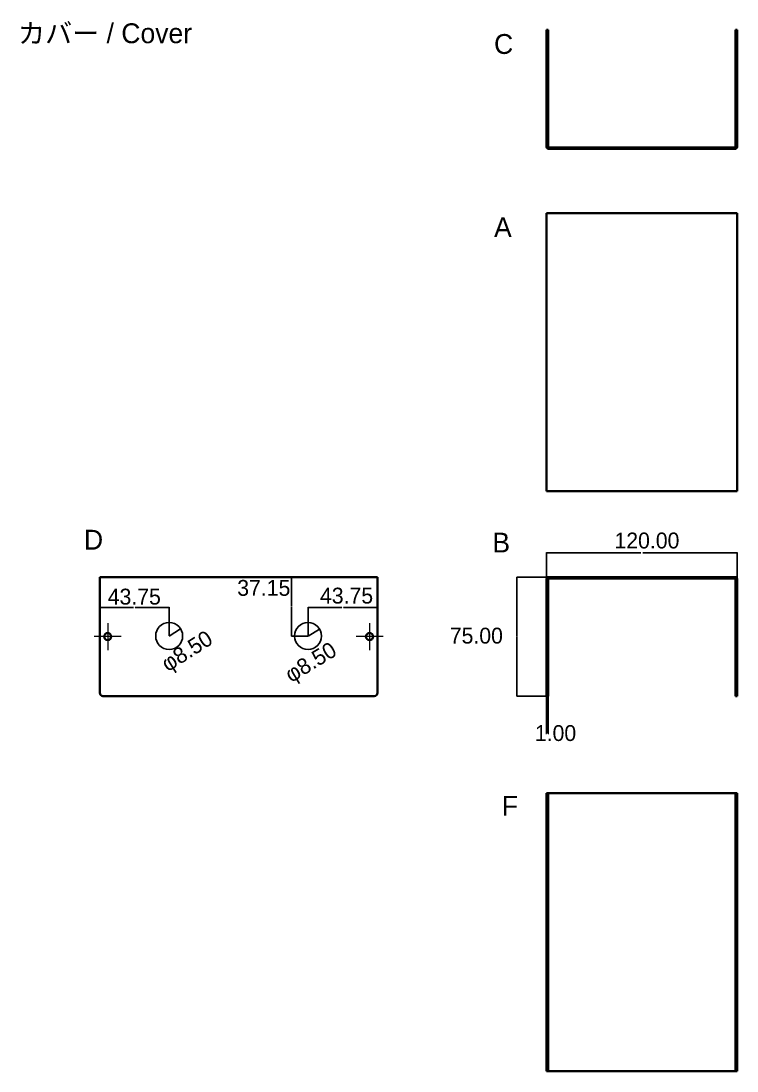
# Model space of a CAD drawing. Header units: millimetres. Extents: x 55 to 2877, y 42 to 710.
# Drawn here: x 1046 to 1497, y 46 to 707 of the extents above; entities that cross this region are included whole.
import ezdxf

# ---------------------------------------------------------------- set-up
doc = ezdxf.new("R2010")
doc.units = ezdxf.units.MM
doc.header["$LTSCALE"] = 2.5
doc.layers.get('0').update_dxf_attribs({"linetype": 'CONTINUOUS'})
for name, color, linetype, lineweight in [('Center Mark (ISO)', 131, 'CONTINUOUS', 18), ('Dimension (ISO) @ 1', 7, 'CONTINUOUS', 18), ('Symbol (ISO)', 7, 'CONTINUOUS', 18), ('Symbol (ISO) @ 1', 7, 'CONTINUOUS', 18), ('Visible (ISO)', 7, 'CONTINUOUS', 35), ('Visible Narrow (ISO)', 7, 'CONTINUOUS', 25)]:
    doc.layers.add(name, color=color, linetype=linetype, lineweight=lineweight)
doc.styles.add('kst32b', font='kst32b')
doc.styles.add('unicode', font='unicode')
doc.dimstyles.get("Standard").update_dxf_attribs({"dimtxt": 0.18, "dimasz": 0.2, "dimexe": 0.18, "dimexo": 0.0625, "dimgap": 0.09, "dimtad": 0, "dimtih": 1, "dimtoh": 1, "dimdec": 4, "dimzin": 0, "dimdsep": 46, "dimtxsty": 'kst32b', "dimcen": 0.09, "dimclrd": 3, "dimadec": 0, "dimazin": 0, "dimtfac": 1, "dimtdec": 4, "dimtofl": 0, "dimtmove": 0, "dimatfit": 3, "dimfxl": 1, "dimtolj": 1, "dimtzin": 0, "dimarcsym": 0})

# ---------------------------------------------------------------- blocks, each defined once
blk = doc.blocks.new('*D7')
at = {"layer": 'Dimension (ISO) @ 1', "color": 0, "linetype": 'ByBlock', "lineweight": -2}
for p, q in [((1377.2, 355.77), (1377.2, 372.49)), ((1497.2, 355.77), (1497.2, 372.49))]:
    blk.add_line(p, q, dxfattribs=at)
at = {"layer": 'Dimension (ISO) @ 1', "color": 3, "linetype": 'ByBlock', "lineweight": -2}
for points in [[(1377.2, 372.31), (1377.4, 372.35), (1377.4, 372.28)], [(1497.2, 372.31), (1497, 372.28), (1497, 372.35)]]:
    blk.add_solid(points, dxfattribs=at)
at = {"layer": 'Visible Narrow (ISO)'}
for p, q in [((1377.2, 372.31), (1436.63, 372.31)), ((1437.78, 372.31), (1497.2, 372.31))]:
    blk.add_line(p, q, dxfattribs=at)
at = {"layer": 'Dimension (ISO) @ 1', "color": 0, "linetype": 'CONTINUOUS', "lineweight": -2, "insert": (1437.2, 372.31), "char_height": 0.18, "width": 0.9698, "attachment_point": 5, "style": 'kst32b'}
blk.add_mtext('120.0000', dxfattribs=at)
blk = doc.blocks.new('*D8')
at = {"layer": 'Dimension (ISO) @ 1', "color": 0, "linetype": 'ByBlock', "lineweight": -2}
for p, q in [((1378.44, 357.01), (1358.36, 357.01)), ((1377.14, 282.01), (1358.36, 282.01))]:
    blk.add_line(p, q, dxfattribs=at)
at = {"layer": 'Dimension (ISO) @ 1', "color": 3, "linetype": 'ByBlock', "lineweight": -2}
for points in [[(1358.54, 357.01), (1358.57, 356.81), (1358.51, 356.81)], [(1358.54, 282.01), (1358.51, 282.21), (1358.57, 282.21)]]:
    blk.add_solid(points, dxfattribs=at)
at = {"layer": 'Visible Narrow (ISO)'}
for p, q in [((1358.54, 357.01), (1358.54, 319.69)), ((1358.54, 319.33), (1358.54, 282.01))]:
    blk.add_line(p, q, dxfattribs=at)
at = {"layer": 'Dimension (ISO) @ 1', "color": 0, "linetype": 'CONTINUOUS', "lineweight": -2, "insert": (1358.54, 319.51), "char_height": 0.18, "width": 0.8786, "attachment_point": 5, "style": 'kst32b'}
blk.add_mtext('75.0000', dxfattribs=at)
blk = doc.blocks.new('*D9')
at = {"layer": 'Dimension (ISO) @ 1', "color": 0, "linetype": 'ByBlock', "lineweight": -2}
for p, q in [((1377.2, 281.95), (1377.2, 258.38)), ((1378.2, 281.95), (1378.2, 258.38))]:
    blk.add_line(p, q, dxfattribs=at)
at = {"layer": 'Dimension (ISO) @ 1', "color": 3, "linetype": 'ByBlock', "lineweight": -2}
for points in [[(1377.2, 258.56), (1377, 258.52), (1377, 258.59)], [(1378.2, 258.56), (1378.4, 258.59), (1378.4, 258.52)]]:
    blk.add_solid(points, dxfattribs=at)
at = {"layer": 'Visible Narrow (ISO)'}
for p, q in [((1376.8, 258.56), (1377.2, 258.56)), ((1378.6, 258.56), (1378.2, 258.56))]:
    blk.add_line(p, q, dxfattribs=at)
at = {"layer": 'Dimension (ISO) @ 1', "color": 0, "linetype": 'CONTINUOUS', "lineweight": -2, "insert": (1377.7, 258.56), "char_height": 0.18, "width": 0.681, "attachment_point": 5, "style": 'kst32b'}
blk.add_mtext('1.0000', dxfattribs=at)
blk = doc.blocks.new('*D31')
at = {"color": 0, "linetype": 'ByBlock', "lineweight": -2}
blk.add_line((1270.62, 319.92), (1270.62, 337.96), dxfattribs=at)
at = {"color": 3, "linetype": 'ByBlock', "lineweight": -2}
for points in [[(1226.87, 337.78), (1227.07, 337.82), (1227.07, 337.75)], [(1270.62, 337.78), (1270.42, 337.75), (1270.42, 337.82)]]:
    blk.add_solid(points, dxfattribs=at)
at = {"color": 0, "linetype": 'CONTINUOUS', "lineweight": -2, "insert": (1248.75, 337.78), "char_height": 0.18, "width": 0.8914, "attachment_point": 5, "style": 'kst32b'}
blk.add_mtext('43.7543', dxfattribs=at)
blk = doc.blocks.new('*D32')
at = {"color": 0, "linetype": 'ByBlock', "lineweight": -2}
blk.add_line((1226.81, 357.01), (1216.38, 357.01), dxfattribs=at)
at = {"color": 3, "linetype": 'ByBlock', "lineweight": -2}
for points in [[(1216.56, 357.01), (1216.59, 356.81), (1216.52, 356.81)], [(1216.55, 319.86), (1216.52, 320.06), (1216.58, 320.06)]]:
    blk.add_solid(points, dxfattribs=at)
at = {"color": 0, "linetype": 'CONTINUOUS', "lineweight": -2, "insert": (1216.55, 338.43), "char_height": 0.18, "width": 0.8538, "attachment_point": 5, "style": 'kst32b'}
blk.add_mtext('37.1495', dxfattribs=at)
blk = doc.blocks.new('*D34')
at = {"color": 3, "linetype": 'ByBlock', "lineweight": -2}
blk.add_line((1226.87, 319.86), (1234.14, 324.26), dxfattribs=at)
blk.add_solid([(1234.14, 324.26), (1233.99, 324.13), (1233.95, 324.18)], dxfattribs=at)
at = {"color": 0, "linetype": 'CONTINUOUS', "lineweight": -2, "insert": (1230.41, 322.21), "char_height": 0.18, "width": 0.7374, "attachment_point": 5, "rotation": 31.18524, "style": 'kst32b'}
blk.add_mtext('8.5000', dxfattribs=at)
blk = doc.blocks.new('*D35')
at = {"color": 3, "linetype": 'ByBlock', "lineweight": -2}
blk.add_line((1139.37, 319.86), (1146.55, 324.41), dxfattribs=at)
blk.add_solid([(1146.55, 324.41), (1146.4, 324.27), (1146.36, 324.33)], dxfattribs=at)
at = {"color": 0, "linetype": 'CONTINUOUS', "lineweight": -2, "insert": (1142.86, 322.29), "char_height": 0.18, "width": 0.7374, "attachment_point": 5, "rotation": 32.37731, "style": 'kst32b'}
blk.add_mtext('8.5000', dxfattribs=at)
blk = doc.blocks.new('*D36')
at = {"color": 0, "linetype": 'ByBlock', "lineweight": -2}
for p, q in [((1095.62, 319.92), (1095.62, 337.96)), ((1139.37, 319.92), (1139.37, 337.96))]:
    blk.add_line(p, q, dxfattribs=at)
at = {"color": 3, "linetype": 'ByBlock', "lineweight": -2}
for points in [[(1095.62, 337.78), (1095.82, 337.82), (1095.82, 337.75)], [(1139.37, 337.78), (1139.17, 337.75), (1139.17, 337.82)]]:
    blk.add_solid(points, dxfattribs=at)
at = {"color": 0, "linetype": 'CONTINUOUS', "lineweight": -2, "insert": (1117.5, 337.78), "char_height": 0.18, "width": 0.8978, "attachment_point": 5, "style": 'kst32b'}
blk.add_mtext('43.7457', dxfattribs=at)

msp = doc.modelspace()

# ---------------------------------------------------------------- linework, layer by layer
at = {"color": 3, "linetype": 'CONTINUOUS', "lineweight": -3}
for p, q in [((1116.96, 337.783), (1095.62, 337.783)), ((1139.37, 337.783), (1118.04, 337.783)), ((1226.87, 319.92), (1226.87, 337.963)), ((1226.81, 319.858), (1216.37, 319.859))]:
    msp.add_line(p, q, dxfattribs=at)
for centre in [(1139.37, 319.858), (1226.87, 319.858)]:
    msp.add_circle(centre, 8.5)
for p in [(1139.3743, 357.00751), (1226.8743, 357.00751)]:
    msp.add_point(p)
at = {"layer": 'Center Mark (ISO)', "linetype": 'CONTINUOUS'}
for p, q in [((1100.6243, 328.00751), (1100.6243, 311.00751)), ((1265.6243, 328.00751), (1265.6243, 311.00751)), ((1109.1243, 319.50751), (1092.1243, 319.50751)), ((1274.1243, 319.50751), (1257.1243, 319.50751))]:
    msp.add_line(p, q, dxfattribs=at)
at = {"layer": 'Visible (ISO)'}
for p, q in [((1377.20309, 699.65795), (1377.20309, 701.65795)), ((1378.20309, 701.65795), (1377.20309, 701.65795)), ((1378.20309, 701.65795), (1378.20309, 699.65795)), ((1497.20309, 701.65795), (1496.20309, 701.65795)), ((1496.20309, 699.65795), (1496.20309, 701.65795)), ((1497.20309, 701.65795), (1497.20309, 699.65795)), ((1377.20309, 699.65795), (1377.20309, 627.95795)), ((1378.20309, 699.65795), (1378.20309, 627.95795)), ((1496.20309, 699.65795), (1496.20309, 627.95795)), ((1497.20309, 627.95795), (1497.20309, 699.65795)), ((1495.90309, 627.65795), (1378.50309, 627.65795)), ((1495.90309, 626.65795), (1378.50309, 626.65795)), ((1377.20309, 411.17552), (1377.20309, 586.17552)), ((1378.50309, 586.17552), (1377.20309, 586.17552)), ((1495.90309, 586.17552), (1378.50309, 586.17552)), ((1497.20309, 586.17552), (1495.90309, 586.17552)), ((1497.20309, 586.17552), (1497.20309, 411.17552)), ((1377.20309, 411.17552), (1378.50309, 411.17552)), ((1378.50309, 411.17552), (1495.90309, 411.17552)), ((1495.90309, 411.17552), (1497.20309, 411.17552)), ((1095.6243, 357.00751), (1270.6243, 357.00751)), ((1095.6243, 357.00751), (1095.6243, 355.70751)), ((1095.6243, 284.00751), (1095.6243, 355.70751)), ((1270.6243, 355.70751), (1270.6243, 357.00751)), ((1270.6243, 355.70751), (1270.6243, 284.00751)), ((1377.20309, 355.70751), (1377.20309, 284.00751)), ((1378.20309, 284.00751), (1378.20309, 355.70751)), ((1378.50309, 357.00751), (1495.90309, 357.00751)), ((1378.50309, 356.00751), (1495.90309, 356.00751)), ((1496.20309, 284.00751), (1496.20309, 355.70751)), ((1497.20309, 284.00751), (1497.20309, 355.70751)), ((1268.6243, 282.00751), (1097.6243, 282.00751)), ((1377.20309, 282.00751), (1377.20309, 284.00751)), ((1377.20309, 282.00751), (1378.20309, 282.00751)), ((1378.20309, 284.00751), (1378.20309, 282.00751)), ((1496.20309, 282.00751), (1496.20309, 284.00751)), ((1496.20309, 282.00751), (1497.20309, 282.00751)), ((1497.20309, 284.00751), (1497.20309, 282.00751)), ((1377.20309, 218.88902), (1377.20309, 220.88902)), ((1378.20309, 220.88902), (1377.20309, 220.88902)), ((1377.20309, 218.88902), (1377.20309, 47.88902)), ((1378.20309, 220.88902), (1378.20309, 218.88902)), ((1378.20309, 220.88902), (1378.50309, 220.88902)), ((1378.20309, 218.88902), (1378.20309, 47.88902)), ((1378.50309, 220.88902), (1495.90309, 220.88902)), ((1496.20309, 220.88902), (1495.90309, 220.88902)), ((1496.20309, 218.88902), (1496.20309, 220.88902)), ((1497.20309, 220.88902), (1496.20309, 220.88902)), ((1496.20309, 47.88902), (1496.20309, 218.88902)), ((1497.20309, 220.88902), (1497.20309, 218.88902)), ((1497.20309, 47.88902), (1497.20309, 218.88902)), ((1377.20309, 45.88902), (1377.20309, 47.88902)), ((1378.20309, 47.88902), (1378.20309, 45.88902)), ((1496.20309, 45.88902), (1496.20309, 47.88902)), ((1497.20309, 47.88902), (1497.20309, 45.88902)), ((1377.20309, 45.88902), (1378.20309, 45.88902)), ((1378.20309, 45.88902), (1378.50309, 45.88902)), ((1495.90309, 45.88902), (1378.50309, 45.88902)), ((1496.20309, 45.88902), (1495.90309, 45.88902)), ((1496.20309, 45.88902), (1497.20309, 45.88902))]:
    msp.add_line(p, q, dxfattribs=at)
for centre in [(1100.6243, 319.50751), (1265.6243, 319.50751)]:
    msp.add_circle(centre, 2.25, dxfattribs=at)
for centre, radius, start, end in [((1378.50309, 627.95795), 1.3, 180, 270), ((1378.50309, 627.95795), 0.3, 180, 270), ((1495.90309, 627.95795), 1.3, 270, 0), ((1495.90309, 627.95795), 0.3, 270, 0), ((1378.50309, 355.70751), 1.3, 90, 180), ((1378.50309, 355.70751), 0.3, 90, 180), ((1495.90309, 355.70751), 1.3, 0, 90), ((1495.90309, 355.70751), 0.3, 0, 90), ((1097.6243, 284.00751), 2, 180, 270), ((1268.6243, 284.00751), 2, 270, 0)]:
    msp.add_arc(centre, radius, start, end, dxfattribs=at)
at = {"layer": 'Visible Narrow (ISO)', "color": 3, "linetype": 'CONTINUOUS', "lineweight": 25}
for p, q in [((1216.56, 357.009), (1216.55, 338.614)), ((1216.55, 338.254), (1216.55, 319.859)), ((1226.87, 337.783), (1248.21, 337.783)), ((1249.28, 337.783), (1270.62, 337.783))]:
    msp.add_line(p, q, dxfattribs=at)

# ---------------------------------------------------------------- texts
at = {"color": 0, "linetype": 'CONTINUOUS', "lineweight": -2, "char_height": 10, "attachment_point": 5, "style": 'kst32b'}
for s, insert, width in [('120.00', (1440.44285, 379.9506), 38.1888889), ('37.15', (1199.00121, 350.11375), 31.3888889), ('43.75', (1117.37993, 344.60211), 33.4777778), ('43.75', (1251.1433, 345.23807), 33.4777778), ('75.00', (1332.94404, 320.0242), 33.1222222), ('1.00', (1382.83731, 258.67028), 22.1444444)]:
    msp.add_mtext(s, dxfattribs=dict(at, insert=insert, width=width))
at = {"color": 0, "linetype": 'CONTINUOUS', "lineweight": -2, "char_height": 10, "width": 33.4777778, "attachment_point": 5, "style": 'kst32b'}
for insert, rotation in [((1151.27801, 309.25564), 32.3773), ((1229.25672, 302.21458), 31.1852)]:
    msp.add_mtext('φ8.50', dxfattribs=dict(at, insert=insert, rotation=rotation))
at = {"layer": 'Symbol (ISO)', "color": 7, "char_height": 12.5, "attachment_point": 4, "line_spacing_factor": 1.5, "style": 'unicode'}
for s, insert, width in [('C', (1344.08834, 692.66651), 5.5555556), ('A', (1344.09339, 577.41096), 8.3333333), ('D', (1085.68463, 380.52074), 6.9444444), ('B', (1343.02162, 378.73325), 6.9444444), ('F', (1348.99066, 212.88324), 5.5555556)]:
    msp.add_mtext(s, dxfattribs=dict(at, insert=insert, width=width))
at = {"layer": 'Symbol (ISO) @ 1', "color": 7, "insert": (1044.12855, 699.29065), "char_height": 12.5, "width": 124.6527778, "attachment_point": 4, "line_spacing_factor": 1.5, "style": 'unicode'}
msp.add_mtext('カバー / Cover', dxfattribs=at)

# ---------------------------------------------------------------- dimensions: what is measured, and where the dimension line sits
for p1, p2, distance, picture, middle in [((1226.8743, 357.00751), (1226.87, 319.858), -10.31855, '*D32', (1216.55361, 338.43395)), ((1226.87, 319.858), (1270.6243, 319.85751), 17.925, '*D31', (1248.74735, 337.78276))]:
    dim = msp.add_aligned_dim(p1=p1, p2=p2, distance=distance, dimstyle='Standard')
    dim.commit()
    dim.dimension.update_dxf_attribs({"geometry": picture, "text_midpoint": middle})
at = {"color": 3}
dim = msp.add_aligned_dim(p1=(1139.37, 319.858), p2=(1095.6243, 319.85751), distance=-17.925, dimstyle='Standard', dxfattribs=at)
dim.commit()
dim.dimension.update_dxf_attribs({"geometry": '*D36', "text_midpoint": (1117.49695, 337.78276)})
for center, mpoint, picture, middle in [((1139.37, 319.858), (1146.54859, 324.40969), '*D35', (1142.86291, 322.28586)), ((1226.87, 319.858), (1234.14173, 324.25936), '*D34', (1230.41266, 322.21267))]:
    dim = msp.add_radius_dim(center=center, mpoint=mpoint, dimstyle='Standard')
    dim.commit()
    dim.dimension.update_dxf_attribs({"geometry": picture, "text_midpoint": middle})
at = {"layer": 'Dimension (ISO) @ 1', "color": 100}
for base, p1, p2, angle, picture, middle in [((1497.20309, 372.31202), (1377.20309, 355.70751), (1497.20309, 355.70751), 180, '*D7', (1437.20309, 372.31202)), ((1358.54037, 282.00751), (1378.50309, 357.00751), (1377.20309, 282.00751), 270, '*D8', (1358.54037, 319.50751)), ((1378.20309, 258.55802), (1377.20309, 282.00751), (1378.20309, 282.00751), 180, '*D9', (1377.70309, 258.55802))]:
    dim = msp.add_linear_dim(base=base, p1=p1, p2=p2, angle=angle, dimstyle='Standard', dxfattribs=at)
    dim.commit()
    dim.dimension.update_dxf_attribs({"geometry": picture, "text_midpoint": middle})

doc.saveas('drawing.dxf')
